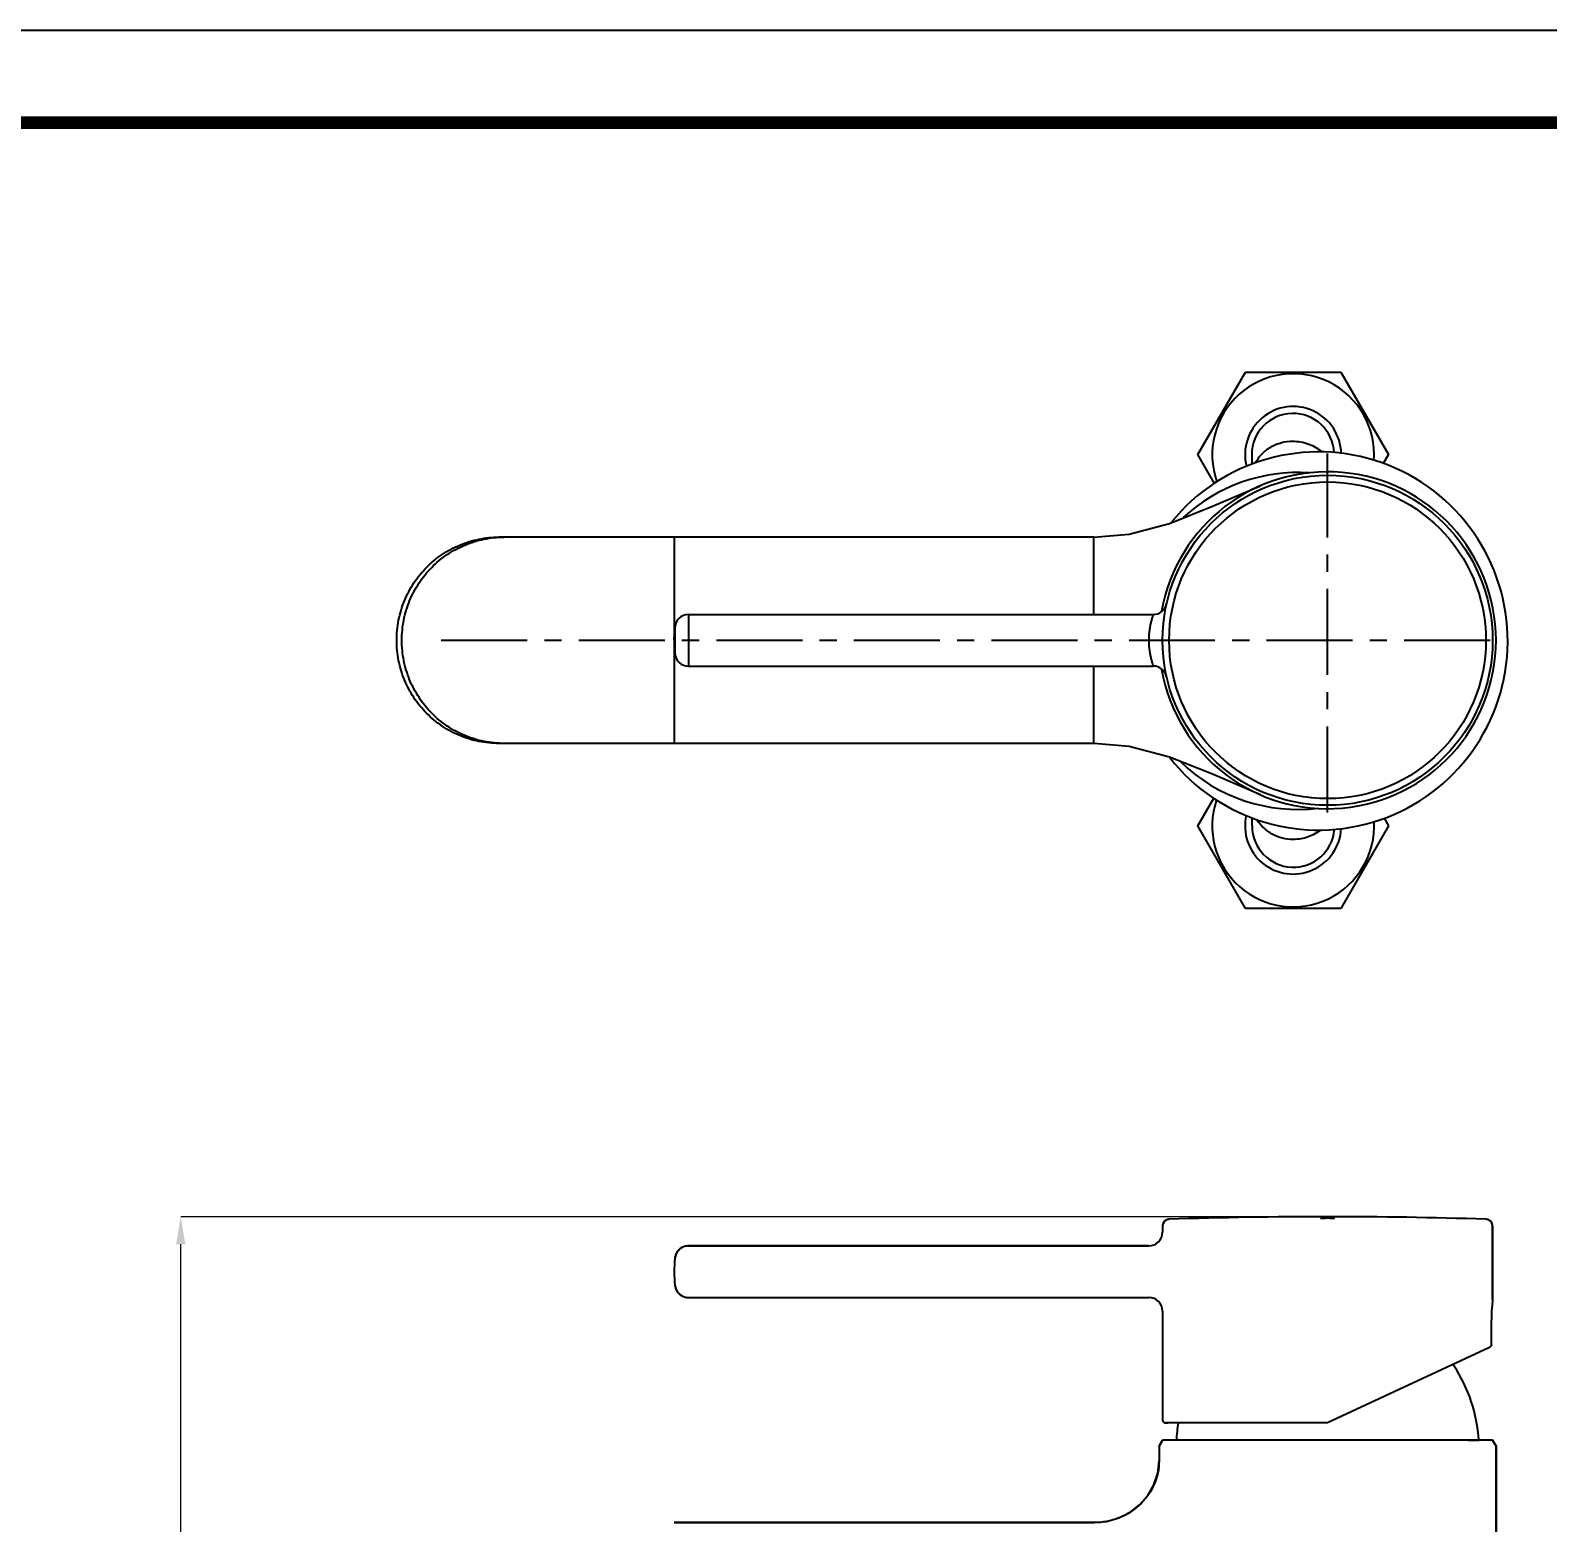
# Model space of a CAD drawing. Extents: x 0 to 790, y 0 to 579.
# Drawn here: x 348.6 to 569.2, y 361.7 to 578.8 of the extents above; entities that cross this region are included whole.
import ezdxf

# ---------------------------------------------------------------- set-up
doc = ezdxf.new("R2010")
doc.units = 0
doc.header["$LTSCALE"] = 10
doc.header["$MEASUREMENT"] = 0
doc.header["$PDMODE"] = 3
doc.header["$PDSIZE"] = -10
doc.linetypes.add('CENTER', pattern=[2, 1.25, -0.25, 0.25, -0.25])
doc.layers.get('0').update_dxf_attribs({"linetype": 'CONTINUOUS'})
doc.layers.get('DEFPOINTS').update_dxf_attribs({"linetype": 'CONTINUOUS'})
doc.layers.add('DEF_LAYER_ASSEM_MEMBER', color=7, linetype='CONTINUOUS')
doc.layers.add('DEFAULT_1', color=7, linetype='CENTER')
doc.styles.add('Daelim Dimension', font='')
doc.styles.get('Daelim Dimension').set_extended_font_data('나눔고딕')
doc.dimstyles.new('DEFAULT', dxfattribs={"dimscale": 2, "dimtxt": 2, "dimasz": 2, "dimexe": 0, "dimexo": 2, "dimgap": 1, "dimtad": 1, "dimdec": 0, "dimzin": 9, "dimdsep": 46, "dimtxsty": 'Daelim Dimension', "dimcen": 0.5, "dimclrd": 5, "dimclre": 5, "dimclrt": 256, "dimadec": 1, "dimazin": 0, "dimtfac": 1, "dimtdec": 0, "dimtix": 1, "dimtmove": 0, "dimatfit": 3, "dimfxl": 1, "dimtolj": 1, "dimtzin": 1, "dimlwd": 9, "dimlwe": 9, "dimarcsym": 0})

# ---------------------------------------------------------------- blocks, each defined once
blk = doc.blocks.new('*D0')
at = {"color": 5, "lineweight": 9, "ltscale": 0.5, "transparency": 16777216}
for p, q in [((532.2398226641658, 406.2143292970629), (370.4814916330899, 406.2143292970628)), ((370.4814916330899, 233.7143292970627), (370.4814916330899, 402.2143292970628)), ((507.7398226641658, 229.7143292970628), (370.4814916330899, 229.7143292970627))]:
    blk.add_line(p, q, dxfattribs=at)
at = {"color": 5, "ltscale": 0.5, "transparency": 16777216}
for points in [[(369.8148249664232, 402.2143292970628), (371.1481582997566, 402.2143292970628), (370.4814916330899, 406.2143292970628)], [(369.8148249664233, 233.7143292970627), (371.1481582997566, 233.7143292970627), (370.4814916330899, 229.7143292970627)]]:
    blk.add_solid(points, dxfattribs=at)
at = {"layer": 'DEFPOINTS', "color": 0, "ltscale": 0.5, "transparency": 16777216}
for p in [(370.4814916330899, 406.2143292970628), (536.2398226641658, 406.2143292970629), (511.7398226641658, 229.7143292970628)]:
    blk.add_point(p, dxfattribs=at)
at = {"color": 7, "ltscale": 0.5, "transparency": 16777216, "insert": (357.8091025057652, 318.2832904461921), "char_height": 10, "attachment_point": 2, "rotation": 90, "style": 'Daelim Dimension'}
blk.add_mtext('\\A1;177', dxfattribs=at)

msp = doc.modelspace()

# ---------------------------------------------------------------- linework, layer by layer
at = {"color": 7, "linetype": 'Continuous'}
for p, q in [((513.2398226641656, 404.8464654734626), (513.2398226641656, 403.9643292970626)), ((561.2398226641656, 394.1143292970626), (561.2398226641656, 404.8464654734626)), ((511.2398226641656, 401.9643292970626), (444.3250940867658, 401.9643292970626)), ((444.3250940867658, 394.4643292970626), (511.2398226641656, 394.4643292970626)), ((513.2398226641656, 392.4643292970626), (513.2398226641656, 376.7143292970626)), ((513.7398226641656, 376.2143292970626), (514.0398226641666, 376.2143292970626)), ((513.2398226641656, 373.7143292970626), (512.7398226641656, 372.8483038932625)), ((515.9898226641656, 373.7143292970626), (513.2398226641656, 373.7143292970626)), ((557.7398226641656, 373.7143292970626), (559.2398226641656, 373.7143292970626)), ((561.7398226641656, 372.8483038932625), (561.2398226641656, 373.7143292970626)), ((512.7398226641656, 372.8483038932625), (512.7398226641656, 370.7143292970626)), ((561.7398226641656, 299.4492121764626), (561.7398226641656, 372.8483038932625)), ((503.2398218516666, 361.7143292970626), (442.2552529972656, 361.7143292970626))]:
    msp.add_line(p, q, dxfattribs=at)
at = {"ltscale": 0.5}
msp.add_lwpolyline([(0, 0), (789.8800010681152, 0), (789.8800010681152, 578.7599945068359), (0, 578.7599945068359)], close=True, dxfattribs=at)
at = {"color": 5, "linetype": 'ByBlock', "lineweight": 200, "const_width": 1.82}
msp.add_lwpolyline([(12.70140266418457, 24.781982421875), (777.1014041900635, 24.781982421875), (777.1014041900635, 565.3219909667969), (12.70140266418457, 565.3219909667969)], close=True, dxfattribs=at)
at = {"color": 7, "linetype": 'Continuous'}
for centre, radius, start, end in [((537.2398226641656, -313.9856707030374), 720.2000000001, 90, 91.83263022243355), ((537.2398226641656, -313.9856707026374), 720.1999999997, 88.16736977756645, 90), ((511.2398274684658, 403.9643071875626), 1.9999904167, 269.9998631623981, 0.0006321963002400007), ((462.2398226641656, 398.2143292970626), 20, 174.4207640324027, 180), ((462.2398226641656, 398.2143292970626), 20, 180, 185.5792359675972), ((511.2398274461668, 392.4643513895626), 1.9999904072, 359.9993682919985, 90.00013619888709), ((537.2398226641656, 372.3535338424627), 22.042045374, 3.53948318370016, 33.40737361318672), ((537.2398226641656, 372.3535338424627), 22.042045374, 169.9122662901983, 176.4605168162991)]:
    msp.add_arc(centre, radius, start, end, dxfattribs=at)
for points, start_tangent, end_tangent in [([(514.2078426863666, 405.8459539831627), (513.9065735240658, 405.7893042776626), (513.636620548966, 405.6440538436626), (513.4233518624662, 405.4238521982626), (513.2868088127664, 405.1493921958626), (513.2398226641656, 404.8464654734626)], (-0.999241694508097, -0.03893630640658155), (-0.006960663713078094, -0.9999757742868941)), ([(561.2398226641656, 404.8464654734626), (561.1928365154656, 405.1493921958626), (561.0562934658667, 405.4238521982626), (560.843024779266, 405.6440538436626), (560.5730718042662, 405.7893042776626), (560.2718026418663, 405.8459539831627)], (-0.006960663713078094, 0.9999757742868941), (-0.999241694508097, 0.03893630640658155)), ([(444.3250940867658, 401.9643292970626), (443.8388754659666, 401.9043270941626), (443.3818310334666, 401.7279207497626), (442.981384462066, 401.4456950332627), (442.6615634282664, 401.0745841092626), (442.4415578985665, 400.6368554507627), (442.3345686893665, 400.1587737414625)], (-0.9999935399476657, -0.003594448905850272), (-0.1007990150539547, -0.9949068089847174)), ([(442.3345686893665, 396.2698848526625), (442.4415578985665, 395.7918031433626), (442.6615634282664, 395.3540744848627), (442.981384462066, 394.9829635608626), (443.3818310334666, 394.7007378442626), (443.8388754659666, 394.5243314999626), (444.3250940867658, 394.4643292970626)], (0.1007990150539547, -0.9949068089847174), (0.9999935399476657, -0.003594448905850272)), ([(513.2398226641656, 376.7143292970626), (513.2642944059664, 376.5598207998626), (513.3353141669661, 376.4204366708626), (513.445930037966, 376.3098207998626), (513.5853141669661, 376.2388010388626), (513.7398226641656, 376.2143292970626)], (0.007389983091069165, -0.99997269370214), (0.99997269370214, -0.007389983091069165)), ([(512.7396040086662, 370.7143291609626), (512.5550775728664, 368.9293660153626), (512.000640761966, 367.2162579454626), (511.1033504570662, 365.6545092985626), (509.915564070566, 364.3067511260626), (508.490653345166, 363.2126314731626), (506.8764734905656, 362.3983546282626), (505.1116448561663, 361.8898425234626), (503.2398182064665, 361.7143505564626)], (0.0002354627145044009, -0.9999999722786547), (-0.9999891184495309, -0.004665081192260048))]:
    msp.add_spline(points, degree=3, dxfattribs=dict(at, start_tangent=start_tangent, end_tangent=end_tangent))
msp.add_open_spline([(555.6400154591668, 384.4896233846626), (555.6095538331629, 384.5349678018326), (555.5378601995428, 384.6132103955253), (555.445638525244, 384.6647603131643), (555.3991685975132, 384.6821713728505)], degree=3, knots=[0, 0, 0, 0, 0.1638787400658358, 0.31203890473667, 0.31203890473667, 0.31203890473667, 0.31203890473667], dxfattribs=at)
at = {"layer": 'DEF_LAYER_ASSEM_MEMBER', "color": 7, "linetype": 'Continuous'}
for p, q in [((518.384822664166, 517.0469951162627), (525.3102125448661, 529.0469951162627)), ((525.3102125448661, 529.0469951162627), (539.1694327834659, 529.0469951162627)), ((539.1694327834659, 529.0469951162627), (546.094822664166, 517.0469951162627)), ((520.8133003743662, 512.8390396039626), (518.384822664166, 517.0469951162627)), ((526.2075107542662, 517.0469951162627), (526.2075107542662, 515.6657755231627)), ((546.094822664166, 517.0469951162627), (545.3483674757665, 515.7535715812626)), ((503.2398218516666, 505.0469951163626), (416.7398226641656, 505.0469951163626)), ((444.3250940867658, 493.7969951162626), (511.8835984833661, 493.7969951162626)), ((442.2398226641656, 490.0469951162626), (442.3345686893665, 491.9914395606626)), ((442.2398226641656, 490.0469951162626), (442.3345686893665, 488.1025506717627)), ((444.3250940867658, 486.2969951162626), (511.8835028678661, 486.2969951162626)), ((503.2398218516666, 475.0469951163626), (416.7398226641656, 475.0469951163626)), ((518.384822664166, 463.0469951162626), (520.7154840052665, 467.0854588813626)), ((526.2721345739667, 463.0469951162626), (526.2721345739667, 464.2414942995627)), ((545.4510880741657, 464.1624290792626), (546.094822664166, 463.0469951162626)), ((525.3102125448661, 451.0469951162626), (518.384822664166, 463.0469951162626)), ((546.094822664166, 463.0469951162626), (539.1694327834659, 451.0469951162626)), ((539.1694327834659, 451.0469951162626), (525.3102125448661, 451.0469951162626)), ((513.2398226641656, 404.8464654734626), (513.2398226641656, 403.9643292970626)), ((561.2398226641656, 404.8464654734626), (561.2398226641656, 394.1143292970626)), ((444.3250940867658, 401.9643292970626), (511.2398226641656, 401.9643292970626)), ((444.3250940867658, 394.4643292970626), (511.2398226641656, 394.4643292970626)), ((513.2398226641656, 392.4643292970626), (513.2398226641656, 376.7143292970626)), ((561.0639681735668, 387.6439417642626), (561.063970078066, 391.2143292970626)), ((560.7715091504656, 387.1873349148627), (537.2398226641656, 376.2143292972009)), ((537.2398226638693, 376.2143292970626), (513.7398226641656, 376.2143292970626)), ((512.7398226641656, 372.8483038932625), (513.2398226641656, 373.7143292970626)), ((561.2398226641656, 373.7143292970626), (513.2398226641656, 373.7143292970626)), ((561.2398226641656, 373.7143292970626), (561.7398226641656, 372.8483038932625)), ((512.7398226641656, 372.8483038932625), (512.7398226641656, 370.7143292970626)), ((561.7398226641656, 372.8483038932625), (561.7398226641656, 299.4492121764626)), ((442.2552529972656, 361.7143292970626), (503.2398218516666, 361.7143292970626))]:
    msp.add_line(p, q, dxfattribs=at)
at = {"layer": 'DEF_LAYER_ASSEM_MEMBER', "color": 9, "linetype": 'Continuous'}
for p, q in [((442.2552529972656, 505.0469951163626), (442.2552529972656, 490.3636672451626)), ((503.2398218516666, 493.7969951162626), (503.2398218516666, 505.0469951137625)), ((444.3250940867658, 493.7969951162626), (444.3250940867658, 486.2969951162626)), ((442.3345686893665, 491.9914395606626), (442.3345686893665, 488.1025506717627)), ((442.2552529972656, 489.7303229873626), (442.2552529972656, 475.0469951163626)), ((503.2398218516666, 475.0469951219625), (503.2398218516666, 486.2969951162626))]:
    msp.add_line(p, q, dxfattribs=at)
at = {"layer": 'DEF_LAYER_ASSEM_MEMBER', "color": 1, "linetype": 'Continuous'}
for p, q in [((536.3799294216662, 405.9885859015627), (536.3428657885663, 405.9902477271626)), ((536.4222880838663, 405.9869934069625), (536.3799294216662, 405.9885859015627)), ((536.3888996279659, 406.0137485848625), (536.4326295831663, 406.0153318747626)), ((536.4697277162661, 405.9854832157626), (536.4222880838663, 405.9869934069625)), ((536.4326295831663, 406.0153318747626), (536.4810352667666, 406.0168201561626)), ((536.5498230305659, 405.9833978331627), (536.4697277162661, 405.9854832157626)), ((536.4810352667666, 406.0168201561626), (536.5616284883656, 406.0188528808627)), ((536.6394102464658, 405.9815538502626), (536.5498230305659, 405.9833978331627)), ((536.5616284883656, 406.0188528808627), (536.6507626781661, 406.0206313463626)), ((536.7711049317661, 405.9795173348626), (536.6394102464658, 405.9815538502626)), ((536.6507626781661, 406.0206313463626), (536.7808795799667, 406.0225832207626)), ((536.913747130566, 405.9780098799627), (536.7711049317661, 405.9795173348626)), ((536.7808795799667, 406.0225832207626), (536.9575755243661, 406.0243059247626)), ((537.1027249216661, 405.9769127710626), (536.913747130566, 405.9780098799627)), ((536.9575755243661, 406.0243059247626), (537.1442696052657, 406.0251821415627)), ((537.2973769134662, 405.9767247549626), (537.1027249216661, 405.9769127710626)), ((537.1442696052657, 406.0251821415627), (537.3344156197657, 406.0251839500626)), ((537.4898240376663, 405.9774542995627), (537.2973769134662, 405.9767247549626)), ((537.3344156197657, 406.0251839500626), (537.5208914772668, 406.0243164142626)), ((537.6725943479662, 405.9790769866626), (537.4898240376663, 405.9774542995627)), ((537.5208914772668, 406.0243164142626), (537.697616800566, 406.0225989855626)), ((537.8008966289656, 405.9808690494627), (537.6725943479662, 405.9790769866626)), ((537.697616800566, 406.0225989855626), (537.8283871738661, 406.0206352909626)), ((537.9111188388663, 405.9829731873627), (537.8008966289656, 405.9808690494627)), ((537.8283871738661, 406.0206352909626), (537.918159420766, 406.0188440400626)), ((537.9852636947655, 405.9847868829626), (537.9111188388663, 405.9829731873627)), ((537.918159420766, 406.0188440400626), (537.9991354336655, 406.0168052680627)), ((538.0303033009661, 405.9861017342626), (537.9852636947655, 405.9847868829626)), ((537.9991354336655, 406.0168052680627), (538.0475172626668, 406.0153203161627)), ((538.0715621168658, 405.9874947827626), (538.0303033009661, 405.9861017342626)), ((538.0475172626668, 406.0153203161627), (538.091054804466, 406.0137447457626)), ((538.1087220136662, 405.9889575942626), (538.0715621168658, 405.9874947827626)), ((538.091054804466, 406.0137447457626), (538.129484698766, 406.0120877363626))]:
    msp.add_line(p, q, dxfattribs=at)
at = {"layer": 'DEF_LAYER_ASSEM_MEMBER', "color": 7, "linetype": 'Continuous'}
for points in [[(503.2406242452655, 505.0469851593626), (508.3739680552665, 505.4972025154626), (514.2477778467658, 507.0472152097626), (520.5153220443665, 509.5333922394626), (527.4906466032664, 512.5282059395627)], [(527.4906466017658, 467.5657842935626), (520.5153390770668, 470.5605906454626), (514.2478110170662, 473.0467636380626), (508.3740171894663, 474.5967791774627), (503.2406249860662, 475.0470050730626)], [(561.2398226641656, 394.1143292970626), (561.2235131375658, 393.9761056680625), (561.2045357538666, 393.8061382158626), (561.1807630293663, 393.5762407201626), (561.1537719087667, 393.2848288684626), (561.1249451504666, 392.9199307120626), (561.0969726104661, 392.4687628592627), (561.0739104544666, 391.9026176075626), (561.063970078066, 391.2143292970626)], [(561.0639681735668, 387.6439417642626), (561.0442596958658, 387.5051270672625), (560.9858675674661, 387.3755907447626), (560.892245184966, 387.2661657970626), (560.7715091504663, 387.1873349149626)], [(503.2398182064665, 361.7143505564626), (505.1116448561663, 361.8898425234626), (506.8764734905656, 362.3983546282626), (508.490653345166, 363.2126314731626), (509.915564070566, 364.3067511260626), (511.1033504570662, 365.6545092985626), (512.000640761966, 367.2162579454626), (512.5550775728664, 368.9293660153626), (512.7396040086662, 370.7143291609626)]]:
    msp.add_lwpolyline(points, dxfattribs=at)
at = {"layer": 'DEF_LAYER_ASSEM_MEMBER', "color": 1, "linetype": 'Continuous'}
for points in [[(536.2398226641656, 406.0009888956626), (536.2406085579662, 406.0019514198626), (536.2429596099666, 406.0029116453625), (536.2468658761666, 406.0038681862625), (536.2523174125656, 406.0048196565627), (536.2593042749661, 406.0057646703627), (536.2678165194668, 406.0067018415626), (536.2778442018664, 406.0076297842625), (536.2893773781664, 406.0085471123626), (536.3024061043664, 406.0094524398626), (536.3169145538661, 406.0103443651627), (536.332863370066, 406.0112214230626), (536.3502073139664, 406.0120821328626), (536.3888996279659, 406.0137485848625)], [(536.3428657885663, 405.9902477271626), (536.3263865013662, 405.9911005852626), (536.311311243466, 405.9919659114626), (536.2976667721662, 405.9928420842626), (536.2854745717661, 405.9937275378625), (536.2747350328666, 405.9946209300627), (536.2654432732663, 405.9955209744626), (536.2575944104667, 405.9964263844626), (536.2511835620664, 405.9973358738626), (536.246205845566, 405.9982481560626), (536.242656378766, 405.9991619447626), (536.240530279066, 406.0000759534626), (536.2398226641656, 406.0009888956626)], [(538.2398226641656, 406.0009888956626), (538.2394123779661, 406.0002996857626), (538.2381853693662, 405.9996033689626), (538.2361474129668, 405.9989069310625), (538.2333035035665, 405.9982159268625), (538.2296555156665, 405.9975301869626), (538.2252045436655, 405.9968481110625), (538.219953066566, 405.9961685575626), (538.2139091017655, 405.9954922203627), (538.2070820513657, 405.9948202521626), (538.1994745054656, 405.9941533856626), (538.1910618056665, 405.9934906729625), (538.1818124817657, 405.9928307463627), (538.1695785345657, 405.9920414221627), (538.1561235228658, 405.9912567924626), (538.1414764379663, 405.9904795096625), (538.1087220136662, 405.9889575942626)], [(538.129484698766, 406.0120877363626), (538.146701978066, 406.0112315606626), (538.162543585466, 406.0103584674626), (538.1769766007658, 406.0094696044626), (538.1899705283661, 406.0085661728626), (538.2015045702667, 406.0076495902626), (538.2115603525656, 406.0067213283626), (538.2201195014661, 406.0057828584626), (538.2271636433663, 406.0048356523626), (538.2326744042659, 406.0038811814625), (538.2366334105666, 406.0029209173626), (538.2390222884662, 406.0019563315626), (538.2398226641656, 406.0009888956626)]]:
    msp.add_lwpolyline(points, dxfattribs=at)
at = {"layer": 'DEF_LAYER_ASSEM_MEMBER', "color": 7, "linetype": 'Continuous'}
msp.add_circle((537.2398226641656, 490.0469951162626), 24, dxfattribs=at)
at = {"layer": 'DEF_LAYER_ASSEM_MEMBER', "color": 9, "linetype": 'Continuous'}
msp.add_circle((537.2398226641656, 490.0469951162626), 23.0319799778, dxfattribs=at)
at = {"layer": 'DEF_LAYER_ASSEM_MEMBER', "color": 7, "linetype": 'Continuous'}
for centre, radius, start, end in [((532.2398226641656, 517.0469951162627), 11.7765390309, 355.8606180036996, 199.708072244907), ((532.2398226641656, 517.0469951162627), 7, 1.129735574798809, 194.2596445004984), ((532.2075107542662, 517.0469951162627), 6, 2.584767165098893, 180), ((535.9398226641663, 489.9469951162626), 27.5, 218.0625486701074, 141.1931116213025), ((537.2398226641656, 490.0469951162626), 24.5, 190.0100031270961, 169.989981469805), ((532.9398226641663, 489.9469951162626), 24.5, 86.16545051510596, 132.893450990492), ((511.8836104074655, 495.7969951160626), 1.9999999999, 270.0000000001042, 346.8613052465036), ((444.3250940867658, 491.7969951162626), 2, 90, 174.4207640324028), ((444.3250940867658, 488.2969951162626), 2, 185.5792359675972, 270), ((511.8836103963661, 484.2969951283627), 1.9999999958, 13.12853364709819, 89.9999999912976), ((532.9398226641663, 489.9469951162626), 24.5, 225.9081636134043, 277.0842216692666), ((532.2398226641656, 463.0469951162626), 11.7765390309, 161.2014310505961, 3.228289784299155), ((532.2398226641656, 463.0469951162626), 7, 167.1624091785944, 357.1293760886009), ((532.2721345739667, 463.0469951162626), 6, 180, 355.294658362101), ((537.2398226641656, -313.9856707029374), 720.2, 88.16736977756645, 91.83263022243355), ((511.2398303716657, 403.9643100902627), 1.9999933194, 269.9997799912233, 0.0005490387978981646), ((514.2398226641656, 404.8464654734626), 1, 91.83263022232927, 180), ((560.2398226641656, 404.8464654734626), 1, 0, 88.16736977767073), ((444.3250940867658, 399.9643292970626), 2, 90, 174.4207640326981), ((462.2398226641656, 398.2143292970626), 20, 174.4207640324027, 185.5792359675972), ((444.3250940867658, 396.4643292970626), 2, 185.5792359675022, 270), ((511.2398303728662, 392.4643484632625), 1.9999933335, 359.9994521238004, 90.00022004452426), ((555.2226269526657, 384.2143292970626), 0.5, 33.40737361370901, 69.3306777173258), ((537.2398226641656, 372.3535338424627), 22.042045374, 3.53948318370016, 33.40737361318672), ((513.7398226641656, 376.7143292970626), 0.5, 180, 270), ((537.2398226641656, 372.3535338424627), 22.042045374, 169.9122662901983, 176.4605168162991)]:
    msp.add_arc(centre, radius, start, end, dxfattribs=at)
at = {"layer": 'DEF_LAYER_ASSEM_MEMBER', "color": 9, "linetype": 'Continuous'}
for points, start_tangent, end_tangent in [([(526.781073848166, 515.8705455545626), (527.7099145727664, 517.1586917822626), (528.9951724502664, 518.1589658045625), (530.5349490344663, 518.7927987955625), (532.2075107542662, 519.0098051465625)], (0.4590251825113601, 0.8884232560105643), (1, 0)), ([(532.2075107542662, 519.0098051465625), (534.5120791452666, 518.5898484357626), (536.4628621795657, 517.3945964034626)], (1, 0), (0.7367474656836108, -0.6761680056086481)), ([(402.633258326666, 490.0469951163626), (402.9187657286659, 492.9734455939627), (403.764298397866, 495.7872014972625), (405.137348450766, 498.3805411773627), (406.9851511357667, 500.6535850801626), (409.2367075360655, 502.5190384526625), (411.8055022116662, 503.9051825640626), (414.5928089409665, 504.7587527842626), (417.4915064639665, 505.0469657253626)], (0, 1), (1, -1.233926171144868e-08)), ([(511.8836104074655, 493.7969951161626), (511.8832067406659, 493.7958438299626), (511.8820019066663, 493.7923957174626), (511.8800052544668, 493.7866594077626), (511.8772261329661, 493.7786435296626), (511.8693578772657, 493.7558075847626), (511.8584719309658, 493.7239569146627), (511.8446567570666, 493.6831726223626), (511.8280813339663, 493.6336068981626), (511.8089440136666, 493.5754378664627), (511.7874431910661, 493.5088436897626), (511.7382048660659, 493.3511400587626), (511.682374301866, 493.1622531146626), (511.622108388766, 492.9440632240626), (511.5596791316659, 492.6985847712626), (511.4974054205661, 492.4279121651626), (511.4375625622663, 492.1343128450627), (511.3339128939663, 491.4882742908626), (511.2643446176664, 490.7832880072626), (511.2398226641656, 490.0469951162626)], (0.9952309285906581, 0.09754690552024912), (-0.0001071969537132234, -0.9999999942544066)), ([(417.4915064639665, 475.0470245072626), (414.5928089409665, 475.3352374483625), (411.8055022116662, 476.1888076685626), (409.2367075360655, 477.5749517800626), (406.9851511357667, 479.4404051524626), (405.137348450766, 481.7134490552626), (403.764298397866, 484.3067887353627), (402.9187657286659, 487.1205446386626), (402.633258326666, 490.0469951163626)], (-1, -1.233926171144868e-08), (0, 1)), ([(511.2398226641656, 490.0469951162626), (511.264343347266, 489.3107211969626), (511.3339103609662, 488.6057372186626), (511.4375607989662, 487.9596885948626), (511.497403159766, 487.6660889180626), (511.5596765591656, 487.3954166834627), (511.6221061090657, 487.1499368462626), (511.6823721963667, 486.9317452013626), (511.7382031891668, 486.7428567428627), (511.7874414007658, 486.5851521250625), (511.8089423989661, 486.5185572380627), (511.8280801981657, 486.4603872553626), (511.8446559594661, 486.4108207187626), (511.8584709063655, 486.3700361151626), (511.8693568895662, 486.3381848988626), (511.8772256925661, 486.3153479709626), (511.8800051079663, 486.3073315951627), (511.8820019758662, 486.3015948672626), (511.8832068788663, 486.2981464793625), (511.8836103995657, 486.2969951233626)], (0.0001009462558619619, -0.9999999949049267), (-0.9833422423887704, 0.1817636771575241)), ([(532.2721345739667, 461.0841850858627), (530.6846509842655, 461.2792863570626), (529.2103767384663, 461.8506908991627), (527.9542637780662, 462.7576371196627), (527.0058651894662, 463.9356870930627)], (-1, 0), (-0.5131320423031445, 0.8583096802214245)), ([(536.2858967858667, 462.4896996675625), (534.4218858445658, 461.4476579770626), (532.2721345739667, 461.0841850858627)], (-0.7729449703258844, -0.6344730670784361), (-1, 0))]:
    msp.add_spline(points, degree=3, dxfattribs=dict(at, start_tangent=start_tangent, end_tangent=end_tangent))
at = {"layer": 'DEF_LAYER_ASSEM_MEMBER', "color": 7, "linetype": 'Continuous'}
for points, start_tangent, end_tangent in [([(401.8815746626663, 490.0469951163626), (402.1670913437667, 492.9730757009626), (403.0126456744658, 495.7873903173626), (404.3857161664657, 498.3804396183626), (406.2335249986666, 500.6535472833626), (408.4850669375667, 502.5189572377627), (411.0538322871655, 503.9051348262627), (413.8411209284661, 504.7587542927626), (416.7398226641656, 505.0469951163626)], (0, 1), (1, 0)), ([(416.7398226641656, 475.0469951163626), (413.8411209284661, 475.3352359398626), (411.0538322871655, 476.1888554063626), (408.4850669375667, 477.5750329948626), (406.2335249986666, 479.4404429492626), (404.3857161664657, 481.7135506142627), (403.0126456744658, 484.3065999152626), (402.1670913437667, 487.1209145316625), (401.8815746626663, 490.0469951163626)], (-1, 0), (0, 1))]:
    msp.add_spline(points, degree=3, dxfattribs=dict(at, start_tangent=start_tangent, end_tangent=end_tangent))
at = {"layer": 'DEFAULT_1', "color": 1, "linetype": 'CENTER'}
for p, q in [((537.2398226641656, 465.0165766318626), (537.2398226641656, 517.2337513588625)), ((408.3705401774662, 490.0469951162626), (561.302018438266, 490.0469951162626))]:
    msp.add_line(p, q, dxfattribs=at)

# ---------------------------------------------------------------- dimensions: what is measured, and where the dimension line sits
at = {"color": 5, "ltscale": 0.5}
dim = msp.add_linear_dim(base=(370.4814916330899, 406.2143292970628), p1=(511.7398226641656, 229.7143292970626), p2=(536.2398226641656, 406.2143292970626), angle=90, dimstyle='DEFAULT', override={"dimtxt": 5, "dimclrd": 5, "dimclre": 5, "dimclrt": 7}, dxfattribs=at)
dim.commit()
dim.dimension.update_dxf_attribs({"geometry": '*D0', "text_midpoint": (370.4814916330899, 318.2832904461921), "dimtype": 128})

doc.saveas('drawing.dxf')
